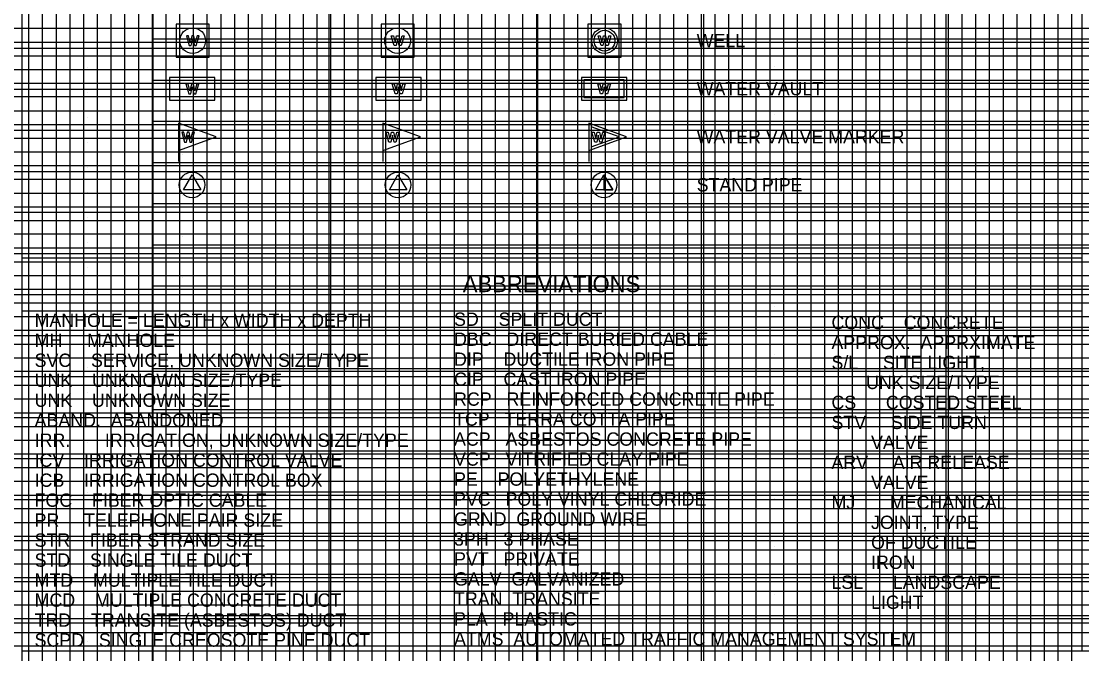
# Model space of a CAD drawing. Extents: x 706748 to 708703, y 295273 to 301927.
# Drawn here: x 708120.4 to 708274.9, y 301557.5 to 301649.7 of the extents above; entities that cross this region are included whole.
import ezdxf

# ---------------------------------------------------------------- set-up
doc = ezdxf.new("R2010")
doc.units = 0
for name, color, linetype in [('SHT_B_02-Index', 7, 'Continuous'), ('SHT_B_03-Revision-Summary', 7, 'Continuous'), ('SHT_B_04-General-Notes', 7, 'Continuous'), ('SHT_B_05-Typical-Sections', 7, 'Continuous'), ('SHT_B_07-Quantities-Amendment', 7, 'Continuous'), ('SHT_B_08-Quantities-Construction', 7, 'Continuous'), ('SHT_B_24-Utility-Plans', 7, 'Continuous'), ('SHT_B_Grid-Major-Line', 7, 'Continuous'), ('SHT_B_Grid-Minor-Line', 7, 'Continuous'), ('SHT_B_Sheet-Grid-Points-Line', 7, 'Continuous')]:
    doc.layers.add(name, color=color, linetype=linetype)

msp = doc.modelspace()

# ---------------------------------------------------------------- linework, layer by layer
at = {"layer": 'SHT_B_02-Index'}
for p, q in [((708195.6, 301827.1), (708195.6, 301485.1)), ((708143.94, 301648.32), (708143.94, 301648.32)), ((708139.6, 301647.1), (708429.6, 301647.1)), ((708143.94, 301642.32), (708143.94, 301642.32)), ((708139.6, 301641.1), (708429.6, 301641.1)), ((708143.94, 301636.32), (708143.94, 301636.32)), ((708139.6, 301635.1), (708429.6, 301635.1)), ((708139.6, 301629.1), (708429.6, 301629.1)), ((708143.94, 301630.32), (708143.94, 301630.32)), ((708139.6, 301623.1), (708429.6, 301623.1)), ((708143.94, 301624.32), (708143.94, 301624.32)), ((708143.94, 301618.32), (708143.94, 301618.32)), ((708139.6, 301617.1), (708429.6, 301617.1)), ((708143.94, 301612.32), (708143.94, 301612.32)), ((708139.6, 301611.1), (708429.6, 301611.1)), ((708143.94, 301606.32), (708143.94, 301606.32)), ((708139.6, 301605.1), (708429.6, 301605.1)), ((708143.94, 301600.32), (708143.94, 301600.32)), ((708139.6, 301599.1), (708429.6, 301599.1)), ((708143.94, 301594.32), (708143.94, 301594.32)), ((708139.6, 301593.1), (708429.6, 301593.1)), ((708143.94, 301588.32), (708143.94, 301588.32)), ((708139.6, 301587.1), (708429.6, 301587.1)), ((708143.94, 301582.32), (708143.94, 301582.32)), ((708139.6, 301581.1), (708429.6, 301581.1)), ((708139.6, 301575.1), (708429.6, 301575.1)), ((708143.94, 301576.32), (708143.94, 301576.32)), ((708143.94, 301570.32), (708143.94, 301570.32)), ((708139.6, 301569.1), (708429.6, 301569.1)), ((708143.94, 301564.32), (708143.94, 301564.32)), ((708139.6, 301563.1), (708429.6, 301563.1)), ((708143.94, 301558.32), (708143.94, 301558.32))]:
    msp.add_line(p, q, dxfattribs=at)
msp.add_lwpolyline([(708139.6, 301827.1), (708429.6, 301827.1), (708429.6, 301485.1), (708139.6, 301485.1)], close=True, dxfattribs=at)
at = {"layer": 'SHT_B_03-Revision-Summary'}
for p, q in [((708165.2, 301827.1), (708165.2, 301485.1)), ((708219.8, 301827.1), (708219.8, 301485.1)), ((708143.94, 301648.32), (708143.94, 301648.32)), ((708139.6, 301647.1), (708429.6, 301647.1)), ((708143.94, 301642.32), (708143.94, 301642.32)), ((708139.6, 301641.1), (708429.6, 301641.1)), ((708143.94, 301636.32), (708143.94, 301636.32)), ((708139.6, 301635.1), (708429.6, 301635.1)), ((708139.6, 301629.1), (708429.6, 301629.1)), ((708143.94, 301630.32), (708143.94, 301630.32)), ((708139.6, 301623.1), (708429.6, 301623.1)), ((708143.94, 301624.32), (708143.94, 301624.32)), ((708143.94, 301618.32), (708143.94, 301618.32)), ((708139.6, 301617.1), (708429.6, 301617.1)), ((708143.94, 301612.32), (708143.94, 301612.32)), ((708139.6, 301611.1), (708429.6, 301611.1)), ((708143.94, 301606.32), (708143.94, 301606.32)), ((708139.6, 301605.1), (708429.6, 301605.1)), ((708143.94, 301600.32), (708143.94, 301600.32)), ((708139.6, 301599.1), (708429.6, 301599.1)), ((708143.94, 301594.32), (708143.94, 301594.32)), ((708139.6, 301593.1), (708429.6, 301593.1)), ((708143.94, 301588.32), (708143.94, 301588.32)), ((708139.6, 301587.1), (708429.6, 301587.1)), ((708143.94, 301582.32), (708143.94, 301582.32)), ((708139.6, 301581.1), (708429.6, 301581.1)), ((708139.6, 301575.1), (708429.6, 301575.1)), ((708143.94, 301576.32), (708143.94, 301576.32)), ((708143.94, 301570.32), (708143.94, 301570.32)), ((708139.6, 301569.1), (708429.6, 301569.1)), ((708143.94, 301564.32), (708143.94, 301564.32)), ((708139.6, 301563.1), (708429.6, 301563.1)), ((708143.94, 301558.32), (708143.94, 301558.32))]:
    msp.add_line(p, q, dxfattribs=at)
msp.add_lwpolyline([(708139.6, 301827.1), (708429.6, 301827.1), (708429.6, 301485.1), (708139.6, 301485.1)], close=True, dxfattribs=at)
at = {"layer": 'SHT_B_04-General-Notes'}
for p, q in [((708130.11, 301646.54), (708130.11, 301646.54)), ((708130.11, 301642.9), (708130.11, 301642.9)), ((708130.11, 301639.26), (708130.11, 301639.26)), ((708130.11, 301635.62), (708130.11, 301635.62)), ((708130.11, 301632), (708130.11, 301632)), ((708130.11, 301628.36), (708130.11, 301628.36)), ((708130.11, 301624.72), (708130.11, 301624.72)), ((708130.11, 301621.08), (708130.11, 301621.08)), ((708130.11, 301617.44), (708130.11, 301617.44)), ((708130.11, 301613.8), (708130.11, 301613.8)), ((708130.11, 301610.18), (708130.11, 301610.18)), ((708130.11, 301606.54), (708130.11, 301606.54)), ((708130.11, 301602.9), (708130.11, 301602.9)), ((708130.11, 301599.26), (708130.11, 301599.26)), ((708130.11, 301595.62), (708130.11, 301595.62)), ((708130.11, 301592), (708130.11, 301592)), ((708130.11, 301588.36), (708130.11, 301588.36)), ((708130.11, 301584.72), (708130.11, 301584.72)), ((708130.11, 301581.08), (708130.11, 301581.08)), ((708130.11, 301577.44), (708130.11, 301577.44)), ((708130.11, 301573.8), (708130.11, 301573.8)), ((708130.11, 301570.18), (708130.11, 301570.18)), ((708130.11, 301566.54), (708130.11, 301566.54)), ((708130.11, 301562.9), (708130.11, 301562.9)), ((708130.11, 301559.26), (708130.11, 301559.26))]:
    msp.add_line(p, q, dxfattribs=at)
at = {"layer": 'SHT_B_05-Typical-Sections'}
for p, q in [((708130.11, 301640.66), (708130.11, 301640.66)), ((708130.11, 301630.66), (708130.11, 301630.66)), ((708130.11, 301620.66), (708130.11, 301620.66)), ((708130.11, 301610.66), (708130.11, 301610.66)), ((708130.11, 301600.66), (708130.11, 301600.66)), ((708130.11, 301590.66), (708130.11, 301590.66)), ((708130.11, 301580.66), (708130.11, 301580.66)), ((708130.11, 301570.66), (708130.11, 301570.66)), ((708130.11, 301560.66), (708130.11, 301560.66))]:
    msp.add_line(p, q, dxfattribs=at)
at = {"layer": 'SHT_B_07-Quantities-Amendment'}
for p, q in [((707829.51, 301645.74), (708426.25, 301645.74)), ((707829.51, 301639.76), (708426.25, 301639.76)), ((707829.51, 301633.78), (708426.25, 301633.78)), ((707829.51, 301627.8), (708426.25, 301627.8)), ((707829.51, 301621.84), (708426.25, 301621.84)), ((707829.51, 301615.84), (708426.25, 301615.84)), ((707829.51, 301609.88), (708426.25, 301609.88)), ((707829.51, 301603.9), (708426.25, 301603.9)), ((707829.51, 301597.92), (708426.25, 301597.92)), ((707829.51, 301591.94), (708426.25, 301591.94)), ((707829.51, 301585.96), (708426.25, 301585.96)), ((707829.51, 301579.98), (708426.25, 301579.98)), ((707829.51, 301574), (708426.25, 301574)), ((707829.51, 301568.04), (708426.25, 301568.04)), ((707829.51, 301562.04), (708426.25, 301562.04))]:
    msp.add_line(p, q, dxfattribs=at)
at = {"layer": 'SHT_B_08-Quantities-Construction'}
for p, q in [((708255.11, 301809), (708255.11, 301478.4)), ((707829.51, 301645.74), (708426.25, 301645.74)), ((707829.51, 301639.76), (708426.25, 301639.76)), ((707829.51, 301633.78), (708426.25, 301633.78)), ((707829.51, 301627.8), (708426.25, 301627.8)), ((707829.51, 301621.84), (708426.25, 301621.84)), ((707829.51, 301615.84), (708426.25, 301615.84)), ((707829.51, 301609.88), (708426.25, 301609.88)), ((707829.51, 301603.9), (708426.25, 301603.9)), ((707829.51, 301597.92), (708426.25, 301597.92)), ((707829.51, 301591.94), (708426.25, 301591.94)), ((707829.51, 301585.96), (708426.25, 301585.96)), ((707829.51, 301579.98), (708426.25, 301579.98)), ((707829.51, 301574), (708426.25, 301574)), ((707829.51, 301568.04), (708426.25, 301568.04)), ((707829.51, 301562.04), (708426.25, 301562.04))]:
    msp.add_line(p, q, dxfattribs=at)
at = {"layer": 'SHT_B_24-Utility-Plans'}
for p, q in [((708120.54, 301478.4), (708120.54, 301842.1)), ((708274.94, 301833.18), (708274.94, 301557.94)), ((708143.3, 301630.86), (708143.3, 301629.22)), ((708173.08, 301630.86), (708173.08, 301629.22)), ((708203.08, 301630.86), (708203.08, 301629.22)), ((708205.3, 301627.28), (708205.3, 301625.1)), ((708120.54, 301615.18), (708274.94, 301615.18)), ((708120.54, 301607.48), (708274.94, 301607.48)), ((708120.54, 301557.94), (708440.11, 301557.94))]:
    msp.add_line(p, q, dxfattribs=at)
for points in [[(708142.96, 301644.42), (708147.8, 301644.42), (708147.8, 301649.26), (708142.96, 301649.26)], [(708172.82, 301644.42), (708177.66, 301644.42), (708177.66, 301649.26), (708172.82, 301649.26)], [(708202.98, 301644.42), (708207.82, 301644.42), (708207.82, 301649.26), (708202.98, 301649.26)], [(708142.02, 301641.48), (708142.02, 301638.18), (708148.62, 301638.18), (708148.62, 301641.48)], [(708172.08, 301641.48), (708172.08, 301638.18), (708178.68, 301638.18), (708178.68, 301641.48)], [(708202.02, 301641.48), (708202.02, 301638.18), (708208.62, 301638.18), (708208.62, 301641.48)], [(708202.38, 301641.12), (708202.38, 301638.54), (708208.26, 301638.54), (708208.26, 301641.12)], [(708143.3, 301634.82), (708143.3, 301630.86), (708148.8, 301632.84)], [(708173.08, 301634.82), (708173.08, 301630.86), (708178.58, 301632.84)], [(708203.08, 301634.82), (708203.08, 301630.86), (708208.58, 301632.84)], [(708203.44, 301634.3), (708203.44, 301631.38), (708207.52, 301632.84)], [(708145.28, 301627.28), (708146.56, 301625.1), (708144.04, 301625.1)], [(708175.28, 301627.28), (708176.56, 301625.1), (708174.04, 301625.1)], [(708205.3, 301627.28), (708206.58, 301625.1), (708204.06, 301625.1)]]:
    msp.add_lwpolyline(points, close=True, dxfattribs=at)
for points in [[(708144.46, 301647.56), (708144.88, 301646.12), (708145.16, 301646.12), (708145.38, 301647.12), (708145.62, 301646.12), (708145.9, 301646.12), (708146.32, 301647.56), (708146.02, 301647.56), (708145.76, 301646.56), (708145.54, 301647.56), (708145.24, 301647.56), (708145.02, 301646.56), (708144.76, 301647.56), (708144.46, 301647.56)], [(708174.32, 301647.56), (708174.62, 301647.56), (708174.88, 301646.56), (708175.1, 301647.56), (708175.4, 301647.56), (708175.62, 301646.56), (708175.88, 301647.56), (708176.18, 301647.56), (708175.76, 301646.12), (708175.48, 301646.12), (708175.24, 301647.12), (708175.02, 301646.12), (708174.74, 301646.12), (708174.32, 301647.56)], [(708204.46, 301647.56), (708204.76, 301647.56), (708205.02, 301646.56), (708205.24, 301647.56), (708205.54, 301647.56), (708205.76, 301646.56), (708206.02, 301647.56), (708206.32, 301647.56), (708205.9, 301646.12), (708205.62, 301646.12), (708205.38, 301647.12), (708205.16, 301646.12), (708204.88, 301646.12), (708204.46, 301647.56)], [(708144.4, 301640.54), (708144.82, 301639.1), (708145.1, 301639.1), (708145.32, 301640.1), (708145.56, 301639.1), (708145.84, 301639.1), (708146.26, 301640.54), (708145.96, 301640.54), (708145.7, 301639.54), (708145.48, 301640.54), (708145.18, 301640.54), (708144.96, 301639.54), (708144.7, 301640.54), (708144.4, 301640.54)], [(708174.46, 301640.54), (708174.76, 301640.54), (708175.02, 301639.54), (708175.24, 301640.54), (708175.54, 301640.54), (708175.76, 301639.54), (708176.02, 301640.54), (708176.32, 301640.54), (708175.9, 301639.1), (708175.62, 301639.1), (708175.38, 301640.1), (708175.16, 301639.1), (708174.88, 301639.1), (708174.46, 301640.54)], [(708204.4, 301640.54), (708204.7, 301640.54), (708204.96, 301639.54), (708205.18, 301640.54), (708205.48, 301640.54), (708205.7, 301639.54), (708205.96, 301640.54), (708206.26, 301640.54), (708205.84, 301639.1), (708205.56, 301639.1), (708205.32, 301640.1), (708205.1, 301639.1), (708204.82, 301639.1), (708204.4, 301640.54)], [(708143.78, 301633.5), (708144.2, 301632.06), (708144.48, 301632.06), (708144.7, 301633.06), (708144.94, 301632.06), (708145.22, 301632.06), (708145.64, 301633.5), (708145.34, 301633.5), (708145.08, 301632.5), (708144.86, 301633.5), (708144.56, 301633.5), (708144.34, 301632.5), (708144.08, 301633.5), (708143.78, 301633.5)], [(708173.56, 301633.5), (708173.86, 301633.5), (708174.12, 301632.5), (708174.34, 301633.5), (708174.64, 301633.5), (708174.86, 301632.5), (708175.12, 301633.5), (708175.42, 301633.5), (708175, 301632.06), (708174.72, 301632.06), (708174.48, 301633.06), (708174.26, 301632.06), (708173.98, 301632.06), (708173.56, 301633.5)], [(708203.56, 301633.5), (708203.86, 301633.5), (708204.12, 301632.5), (708204.34, 301633.5), (708204.64, 301633.5), (708204.86, 301632.5), (708205.12, 301633.5), (708205.42, 301633.5), (708205, 301632.06), (708204.72, 301632.06), (708204.48, 301633.06), (708204.26, 301632.06), (708203.98, 301632.06), (708203.56, 301633.5)], [(708205.3, 301625.1), (708206.58, 301625.1), (708205.3, 301627.28)]]:
    msp.add_lwpolyline(points, dxfattribs=at)
for centre, radius in [((708145.38, 301646.84), 1.87), ((708175.23, 301646.84), 1.87), ((708205.39, 301646.84), 1.87), ((708205.39, 301646.84), 1.51), ((708145.29, 301625.83), 1.87), ((708175.3, 301625.83), 1.87), ((708205.32, 301625.83), 1.87)]:
    msp.add_circle(centre, radius, dxfattribs=at)
at = {"layer": 'SHT_B_Grid-Major-Line'}
for p, q in [((708129.51, 301478.4), (708129.51, 301842.9)), ((708149.51, 301478.4), (708149.51, 301842.9)), ((708169.51, 301478.4), (708169.51, 301842.9)), ((708189.51, 301478.4), (708189.51, 301842.9)), ((708209.51, 301478.4), (708209.51, 301842.9)), ((708229.51, 301478.4), (708229.51, 301842.9)), ((708249.51, 301478.4), (708249.51, 301842.9)), ((708269.51, 301478.4), (708269.51, 301842.9)), ((708429.51, 301638.64), (707820.11, 301638.64)), ((708429.51, 301618.64), (707820.11, 301618.64)), ((708429.51, 301598.64), (707820.11, 301598.64)), ((708429.51, 301578.64), (707820.11, 301578.64)), ((708429.51, 301558.64), (707820.11, 301558.64))]:
    msp.add_line(p, q, dxfattribs=at)
at = {"layer": 'SHT_B_Grid-Minor-Line'}
for p, q in [((708121.51, 301478.4), (708121.51, 301842.9)), ((708123.51, 301478.4), (708123.51, 301842.9)), ((708125.51, 301478.4), (708125.51, 301842.9)), ((708127.51, 301478.4), (708127.51, 301842.9)), ((708131.51, 301478.4), (708131.51, 301842.9)), ((708133.51, 301478.4), (708133.51, 301842.9)), ((708135.51, 301478.4), (708135.51, 301842.9)), ((708137.51, 301478.4), (708137.51, 301842.9)), ((708139.51, 301478.4), (708139.51, 301842.9)), ((708141.51, 301478.4), (708141.51, 301842.9)), ((708143.51, 301478.4), (708143.51, 301842.9)), ((708145.51, 301478.4), (708145.51, 301842.9)), ((708147.51, 301478.4), (708147.51, 301842.9)), ((708151.51, 301478.4), (708151.51, 301842.9)), ((708153.51, 301478.4), (708153.51, 301842.9)), ((708155.51, 301478.4), (708155.51, 301842.9)), ((708157.51, 301478.4), (708157.51, 301842.9)), ((708159.51, 301478.4), (708159.51, 301842.9)), ((708161.51, 301478.4), (708161.51, 301842.9)), ((708163.51, 301478.4), (708163.51, 301842.9)), ((708165.51, 301478.4), (708165.51, 301842.9)), ((708167.51, 301478.4), (708167.51, 301842.9)), ((708171.51, 301478.4), (708171.51, 301842.9)), ((708173.51, 301478.4), (708173.51, 301842.9)), ((708175.51, 301478.4), (708175.51, 301842.9)), ((708177.51, 301478.4), (708177.51, 301842.9)), ((708179.51, 301478.4), (708179.51, 301842.9)), ((708181.51, 301478.4), (708181.51, 301842.9)), ((708183.51, 301478.4), (708183.51, 301842.9)), ((708185.51, 301478.4), (708185.51, 301842.9)), ((708187.51, 301478.4), (708187.51, 301842.9)), ((708191.51, 301478.4), (708191.51, 301842.9)), ((708193.51, 301478.4), (708193.51, 301842.9)), ((708195.51, 301478.4), (708195.51, 301842.9)), ((708197.51, 301478.4), (708197.51, 301842.9)), ((708199.51, 301478.4), (708199.51, 301842.9)), ((708201.51, 301478.4), (708201.51, 301842.9)), ((708203.51, 301478.4), (708203.51, 301842.9)), ((708205.51, 301478.4), (708205.51, 301842.9)), ((708207.51, 301478.4), (708207.51, 301842.9)), ((708211.51, 301478.4), (708211.51, 301842.9)), ((708213.51, 301478.4), (708213.51, 301842.9)), ((708215.51, 301478.4), (708215.51, 301842.9)), ((708217.51, 301478.4), (708217.51, 301842.9)), ((708219.51, 301478.4), (708219.51, 301842.9)), ((708221.51, 301478.4), (708221.51, 301842.9)), ((708223.51, 301478.4), (708223.51, 301842.9)), ((708225.51, 301478.4), (708225.51, 301842.9)), ((708227.51, 301478.4), (708227.51, 301842.9)), ((708231.51, 301478.4), (708231.51, 301842.9)), ((708233.51, 301478.4), (708233.51, 301842.9)), ((708235.51, 301478.4), (708235.51, 301842.9)), ((708237.51, 301478.4), (708237.51, 301842.9)), ((708239.51, 301478.4), (708239.51, 301842.9)), ((708241.51, 301478.4), (708241.51, 301842.9)), ((708243.51, 301478.4), (708243.51, 301842.9)), ((708245.51, 301478.4), (708245.51, 301842.9)), ((708247.51, 301478.4), (708247.51, 301842.9)), ((708251.51, 301478.4), (708251.51, 301842.9)), ((708253.51, 301478.4), (708253.51, 301842.9)), ((708255.51, 301478.4), (708255.51, 301842.9)), ((708257.51, 301478.4), (708257.51, 301842.9)), ((708259.51, 301478.4), (708259.51, 301842.9)), ((708261.51, 301478.4), (708261.51, 301842.9)), ((708263.51, 301478.4), (708263.51, 301842.9)), ((708265.51, 301478.4), (708265.51, 301842.9)), ((708267.51, 301478.4), (708267.51, 301842.9)), ((708271.51, 301478.4), (708271.51, 301842.9)), ((708273.51, 301478.4), (708273.51, 301842.9)), ((707820.11, 301648.64), (708429.51, 301648.64)), ((707820.11, 301646.64), (708429.51, 301646.64)), ((707820.11, 301644.64), (708429.51, 301644.64)), ((707820.11, 301642.64), (708429.51, 301642.64)), ((707820.11, 301640.64), (708429.51, 301640.64)), ((707820.11, 301636.64), (708429.51, 301636.64)), ((707820.11, 301634.64), (708429.51, 301634.64)), ((707820.11, 301632.64), (708429.51, 301632.64)), ((707820.11, 301630.64), (708429.51, 301630.64)), ((707820.11, 301628.64), (708429.51, 301628.64)), ((707820.11, 301626.64), (708429.51, 301626.64)), ((707820.11, 301624.64), (708429.51, 301624.64)), ((707820.11, 301622.64), (708429.51, 301622.64)), ((707820.11, 301620.64), (708429.51, 301620.64)), ((707820.11, 301616.64), (708429.51, 301616.64)), ((707820.11, 301614.64), (708429.51, 301614.64)), ((707820.11, 301612.64), (708429.51, 301612.64)), ((707820.11, 301610.64), (708429.51, 301610.64)), ((707820.11, 301608.64), (708429.51, 301608.64)), ((707820.11, 301606.64), (708429.51, 301606.64)), ((707820.11, 301604.64), (708429.51, 301604.64)), ((707820.11, 301602.64), (708429.51, 301602.64)), ((707820.11, 301600.64), (708429.51, 301600.64)), ((707820.11, 301596.64), (708429.51, 301596.64)), ((707820.11, 301594.64), (708429.51, 301594.64)), ((707820.11, 301592.64), (708429.51, 301592.64)), ((707820.11, 301590.64), (708429.51, 301590.64)), ((707820.11, 301588.64), (708429.51, 301588.64)), ((707820.11, 301586.64), (708429.51, 301586.64)), ((707820.11, 301584.64), (708429.51, 301584.64)), ((707820.11, 301582.64), (708429.51, 301582.64)), ((707820.11, 301580.64), (708429.51, 301580.64)), ((707820.11, 301576.64), (708429.51, 301576.64)), ((707820.11, 301574.64), (708429.51, 301574.64)), ((707820.11, 301572.64), (708429.51, 301572.64)), ((707820.11, 301570.64), (708429.51, 301570.64)), ((707820.11, 301568.64), (708429.51, 301568.64)), ((707820.11, 301566.64), (708429.51, 301566.64)), ((707820.11, 301564.64), (708429.51, 301564.64)), ((707820.11, 301562.64), (708429.51, 301562.64)), ((707820.11, 301560.64), (708429.51, 301560.64))]:
    msp.add_line(p, q, dxfattribs=at)
at = {"layer": 'SHT_B_Sheet-Grid-Points-Line'}
for p, q in [((708230.11, 301643.1), (708230.11, 301643.1)), ((708230.11, 301636.1), (708230.11, 301636.1)), ((708230.11, 301629.1), (708230.11, 301629.1)), ((708230.11, 301622.1), (708230.11, 301622.1)), ((708230.11, 301615.1), (708230.11, 301615.1)), ((708230.11, 301608.1), (708230.11, 301608.1)), ((708230.11, 301601.1), (708230.11, 301601.1)), ((708230.11, 301594.1), (708230.11, 301594.1)), ((708230.11, 301587.1), (708230.11, 301587.1)), ((708230.11, 301580.1), (708230.11, 301580.1)), ((708230.11, 301573.1), (708230.11, 301573.1)), ((708230.11, 301566.1), (708230.11, 301566.1)), ((708230.11, 301559.1), (708230.11, 301559.1))]:
    msp.add_line(p, q, dxfattribs=at)

# ---------------------------------------------------------------- texts
at = {"layer": 'SHT_B_24-Utility-Plans'}
for s, height, p in [('WELL', 1.94, (708218.82, 301645.88)), ('WATER VAULT', 1.94, (708218.82, 301638.88)), ('WATER VALVE MARKER', 1.94, (708218.82, 301631.88)), ('STAND PIPE', 1.94, (708218.82, 301624.88)), ('ABBREVIATIONS', 2.4, (708184.74, 301610.2)), ('MANHOLE = LENGTH x WIDTH x DEPTH', 1.9408, (708122.34, 301605.13)), ('SD    SPLIT DUCT', 1.9408, (708183.46, 301605.29)), ('CONC    CONCRETE', 1.9408, (708238.46, 301604.81)), ('DBC   DIRECT BURIED CABLE', 1.9408, (708183.46, 301602.38)), ('MH     MANHOLE', 1.9408, (708122.34, 301602.22)), ('APPROX.  APPRXIMATE', 1.9408, (708238.46, 301601.9)), ('SVC    SERVICE, UNKNOWN SIZE/TYPE', 1.9408, (708122.34, 301599.31)), ('DIP    DUCTILE IRON PIPE', 1.9408, (708183.46, 301599.47)), ('S/L     SITE LIGHT, ', 1.9408, (708238.46, 301598.99)), ('UNK    UNKNOWN SIZE/TYPE', 1.9408, (708122.34, 301596.4)), ('CIP    CAST IRON PIPE', 1.9408, (708183.46, 301596.56)), ('       UNK SIZE/TYPE', 1.9408, (708238.46, 301596.08)), ('UNK    UNKNOWN SIZE', 1.9408, (708122.34, 301593.49)), ('RCP   REINFORCED CONCRETE PIPE', 1.9408, (708183.46, 301593.65)), ('CS      COSTED STEEL', 1.9408, (708238.46, 301593.17)), ('ABAND.  ABANDONED', 1.9408, (708122.34, 301590.57)), ('TCP   TERRA COTTA PIPE', 1.9408, (708183.46, 301590.74)), ('STV     SIDE TURN ', 1.9408, (708238.46, 301590.26)), ('IRR.       IRRIGATION, UNKNOWN SIZE/TYPE', 1.9408, (708122.34, 301587.66)), ('ACP   ASBESTOS CONCRETE PIPE', 1.9408, (708183.46, 301587.83)), ('        VALVE', 1.9408, (708238.46, 301587.34)), ('ICV    IRRIGATION CONTROL VALVE', 1.9408, (708122.34, 301584.75)), ('VCP   VITRIFIED CLAY PIPE', 1.9408, (708183.46, 301584.92)), ('ARV     AIR RELEASE', 1.9408, (708238.46, 301584.43)), ('ICB    IRRIGATION CONTROL BOX', 1.9408, (708122.34, 301581.84)), ('PE    POLYETHYLENE', 1.9408, (708183.46, 301582)), ('        VALVE', 1.9408, (708238.46, 301581.52)), ('FOC    FIBER OPTIC CABLE', 1.9408, (708122.34, 301578.93)), ('PVC   POLY VINYL CHLORIDE', 1.9408, (708183.46, 301579.09)), ('MJ       MECHANICAL', 1.9408, (708238.46, 301578.61)), ('GRND  GROUND WIRE', 1.9408, (708183.46, 301576.18)), ('PR     TELEPHONE PAIR SIZE', 1.9408, (708122.34, 301576.02)), ('        JOINT, TYPE', 1.9408, (708238.46, 301575.7)), ('STR    FIBER STRAND SIZE', 1.9408, (708122.34, 301573.11)), ('3PH   3 PHASE', 1.9408, (708183.46, 301573.27)), ('        OF DUCTILE', 1.9408, (708238.46, 301572.79)), ('STD    SINGLE TILE DUCT', 1.9408, (708122.34, 301570.2)), ('PVT   PRIVATE', 1.9408, (708183.46, 301570.36)), ('        IRON', 1.9408, (708238.46, 301569.88)), ('MTD    MULTIPLE TILE DUCT', 1.9408, (708122.34, 301567.28)), ('GALV  GALVANIZED', 1.9408, (708183.46, 301567.45)), ('LSL      LANDSCAPE', 1.9408, (708238.46, 301566.97)), ('MCD    MULTIPLE CONCRETE DUCT', 1.9408, (708122.34, 301564.37)), ('TRAN  TRANSITE', 1.9408, (708183.46, 301564.54)), ('        LIGHT', 1.9408, (708238.46, 301564.06)), ('TRD    TRANSITE (ASBESTOS) DUCT', 1.9408, (708122.34, 301561.46)), ('PLA   PLASTIC', 1.9408, (708183.46, 301561.63)), ('SCPD   SINGLE CREOSOTE PINE DUCT', 1.9408, (708122.34, 301558.55)), ('ATMS  AUTOMATED TRAFFIC MANAGEMENT SYSTEM', 1.9408, (708183.46, 301558.72))]:
    msp.add_text(s, height=height, rotation=360, dxfattribs=at).set_placement(p)

doc.saveas('drawing.dxf')
